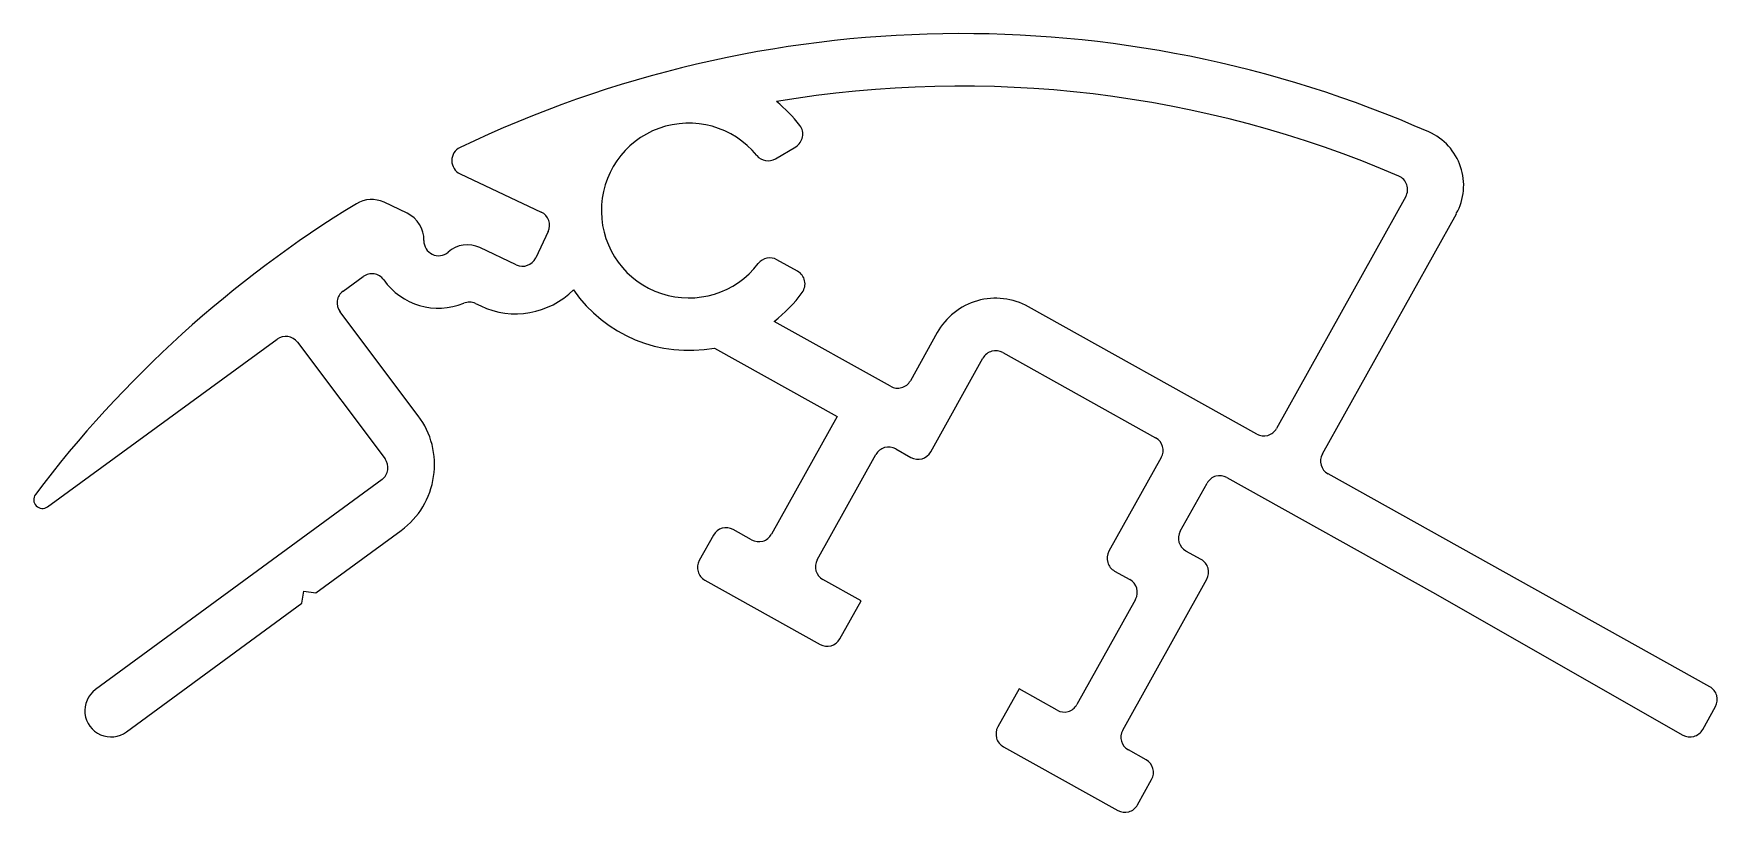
# Model space of a CAD drawing. Extents: x 1319.7 to 1377.5, y 2034.2 to 2060.9.
import ezdxf

# ---------------------------------------------------------------- set-up
doc = ezdxf.new("R2010")
doc.units = 0
doc.layers.get('0').update_dxf_attribs({"linetype": 'CONTINUOUS'})

msp = doc.modelspace()

# ---------------------------------------------------------------- linework, layer by layer
for p, q in [((1345.195, 2056.619), (1345.887, 2057.033)), ((1334.375, 2056.106), (1337.158, 2054.79)), ((1332.561, 2054.752), (1331.765, 2055.128)), ((1366.814, 2055.323), (1362.381, 2047.365)), ((1363.953, 2046.488), (1368.548, 2054.736)), ((1337.396, 2054.124), (1336.969, 2053.22)), ((1336.303, 2052.982), (1335.053, 2053.573)), ((1345.949, 2052.762), (1345.245, 2053.156)), ((1330.36, 2052.077), (1331.05, 2052.581)), ((1334.904, 2051.653), (1335.082, 2051.569)), ((1361.7, 2047.172), (1353.869, 2051.543)), ((1332.937, 2047.802), (1330.255, 2051.373)), ((1349.141, 2048.812), (1345.148, 2051.04)), ((1320.224, 2044.678), (1328.098, 2050.426)), ((1328.793, 2050.323), (1331.801, 2046.317)), ((1350.739, 2050.654), (1349.819, 2049.003)), ((1343.096, 2050.125), (1347.305, 2047.775)), ((1350.519, 2046.56), (1352.311, 2049.778)), ((1352.992, 2049.971), (1358.232, 2047.046)), ((1347.305, 2047.775), (1345.053, 2043.733)), ((1346.625, 2042.856), (1348.638, 2046.47)), ((1349.317, 2046.661), (1349.841, 2046.369)), ((1358.426, 2046.366), (1356.633, 2043.148)), ((1331.697, 2045.614), (1321.869, 2038.401)), ((1360.677, 2045.681), (1367.725, 2041.75)), ((1377.244, 2038.498), (1364.146, 2045.808)), ((1359.077, 2043.836), (1359.997, 2045.488)), ((1344.375, 2043.542), (1343.744, 2043.894)), ((1329.43, 2041.718), (1332.354, 2043.863)), ((1343.064, 2043.701), (1342.581, 2042.835)), ((1359.794, 2042.866), (1359.271, 2043.158)), ((1342.773, 2042.155), (1346.721, 2039.952)), ((1348.127, 2041.449), (1346.819, 2042.178)), ((1356.827, 2042.47), (1357.35, 2042.178)), ((1357.103, 2037.008), (1359.988, 2042.187)), ((1328.947, 2041.363), (1329.011, 2041.782)), ((1329.011, 2041.782), (1329.43, 2041.718)), ((1367.725, 2041.75), (1376.314, 2036.842)), ((1322.933, 2036.95), (1328.947, 2041.363)), ((1347.399, 2040.143), (1348.127, 2041.449)), ((1357.545, 2041.499), (1355.532, 2037.885)), ((1353.547, 2038.422), (1352.819, 2037.118)), ((1354.853, 2037.694), (1353.547, 2038.422)), ((1376.998, 2037.032), (1377.437, 2037.818)), ((1353.014, 2036.44), (1356.933, 2034.251)), ((1357.903, 2035.991), (1357.298, 2036.329)), ((1357.614, 2034.444), (1358.097, 2035.311))]:
    msp.add_line(p, q)
for centre, radius, start, end in [((1351.567, 2021.118), 39.798, 66.23312, 115.59748), ((1351.567, 2021.118), 37.998, 66.73669, 99.60083), ((1342.22, 2054.844), 4.8, 37.50876, 51.16734), ((1342.22, 2054.844), 3, 39.04456, 322.61814), ((1345.631, 2057.462), 0.5, 300.83135, 37.50876), ((1366.8, 2055.71), 2, 330.8798, 66.23312), ((1334.589, 2056.558), 0.5, 115.59748, 244.69049), ((1344.938, 2057.049), 0.5, 219.04456, 300.83135), ((1366.377, 2055.567), 0.5, 330.8798, 66.73669), ((1351.567, 2021.118), 39.798, 121.42658, 142.94103), ((1331.338, 2054.224), 1, 64.69049, 121.42658), ((1332.133, 2053.848), 1, 357.91297, 64.69049), ((1336.944, 2054.338), 0.5, 334.69049, 64.69049), ((1333.632, 2053.792), 0.499, 177.79994, 311.58104), ((1334.625, 2052.669), 1, 64.69049, 131.46801), ((1336.517, 2053.434), 0.5, 244.69049, 334.69049), ((1345.001, 2052.719), 0.5, 60.83135, 142.61814), ((1331.345, 2052.177), 0.5, 35.232, 126.13048), ((1345.706, 2052.326), 0.5, 324.15395, 60.83135), ((1330.655, 2051.673), 0.5, 126.13048, 216.90461), ((1333.632, 2053.792), 2.299, 215.232, 292.21625), ((1336.279, 2054.1), 2.8, 244.69049, 315.16149), ((1342.22, 2054.844), 4.8, 214.49375, 280.51286), ((1342.22, 2054.844), 4.8, 307.58997, 324.15395), ((1334.69, 2051.201), 0.5, 64.69049, 112.21625), ((1352.748, 2049.534), 2.3, 60.83243, 150.87871), ((1328.393, 2050.022), 0.5, 36.90461, 126.13048), ((1352.748, 2049.534), 0.5, 60.83243, 150.88426), ((1349.385, 2049.245), 0.497, 240.58003, 330.87871), ((1330.698, 2046.121), 2.8, 306.27192, 36.90461), ((1361.944, 2047.608), 0.5, 240.83243, 330.8798), ((1357.989, 2046.609), 0.5, 330.87533, 60.83243), ((1331.401, 2046.017), 0.5, 306.27362, 36.90461), ((1349.073, 2046.228), 0.497, 60.58003, 150.87871), ((1350.084, 2046.805), 0.5, 240.83135, 330.63292), ((1364.39, 2046.245), 0.5, 150.8798, 240.83243), ((1360.434, 2045.245), 0.5, 60.83243, 150.88088), ((1320.048, 2044.92), 0.3, 142.94103, 306.13048), ((1343.501, 2043.457), 0.5, 60.82083, 150.82083), ((1344.619, 2043.975), 0.497, 240.58111, 330.87871), ((1359.515, 2043.595), 0.5, 151.13179, 240.83351), ((1343.017, 2042.591), 0.5, 150.82083, 240.83684), ((1347.063, 2042.614), 0.5, 151.07673, 240.88088), ((1357.068, 2042.906), 0.498, 150.87533, 241.08444), ((1359.553, 2042.43), 0.498, 330.88089, 61.08441), ((1357.107, 2041.741), 0.5, 331.13179, 60.83351), ((1346.964, 2040.388), 0.5, 240.83243, 330.62956), ((1322.401, 2037.676), 0.9, 126.27362, 306.27608), ((1377, 2038.061), 0.5, 330.83243, 60.83243), ((1355.097, 2038.127), 0.497, 240.57666, 330.88088), ((1353.254, 2036.876), 0.498, 150.83243, 241.12991), ((1357.541, 2036.766), 0.5, 151.08362, 240.8806), ((1376.562, 2037.276), 0.5, 240.25446, 330.83243), ((1357.66, 2035.554), 0.5, 330.8806, 60.8409), ((1357.177, 2034.688), 0.5, 240.82371, 330.8806)]:
    msp.add_arc(centre, radius, start, end)

doc.saveas('drawing.dxf')
